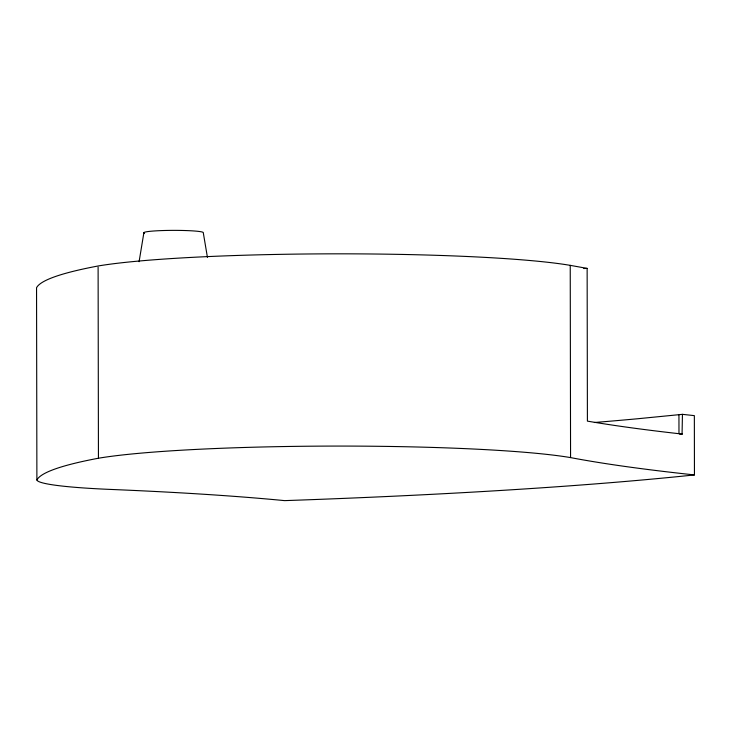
<?xml version="1.0" encoding="UTF-8"?>
<svg xmlns="http://www.w3.org/2000/svg" width="731" height="731" viewBox="0 0 731 731"><rect width="100%" height="100%" fill="white"/><g stroke="black" fill="none" stroke-linecap="round" stroke-linejoin="round"><path stroke-width="1.1" d="M139.091 261.707L143.897 232.641M594.376 422.5A982.875 77.111 -0.1 0 0 638.044 418.717L682.443 414.34L694.349 415.637L694.45 474.922A1002.704 78.674 -0.1 0 1 284.633 500.625A576.457 45.231 -0.1 0 0 110.975 489.441A142.956 11.221 -0.1 0 1 36.888 479.975L36.55 287.731A796.598 62.501 -0.1 0 1 98.1 265.983A260.163 20.413 -0.1 0 1 334.953 253.831A260.163 20.413 -0.1 0 1 570.235 265.353L587.139 268.396L587.404 421.12A1080.034 84.741 -0.1 0 0 682.069 434.05L682.443 414.34M679.857 434.36L682.48 434.095M583.74 268.524L587.139 268.396M207.44 257.385L203.291 232.769A29.733 2.33 -0.1 0 0 171.2 230.384A29.733 2.33 -0.1 0 0 144.519 233.244M678.944 414.687L678.98 433.346M570.235 265.353L570.564 457.597A1080.034 84.741 -0.1 0 0 694.45 474.922M98.109 267.117L98.438 458.227A796.598 62.501 -0.1 0 0 36.888 479.975M98.438 458.227A260.163 20.413 -0.1 0 1 335.282 446.074A260.163 20.413 -0.1 0 1 570.564 457.597"/></g></svg>
